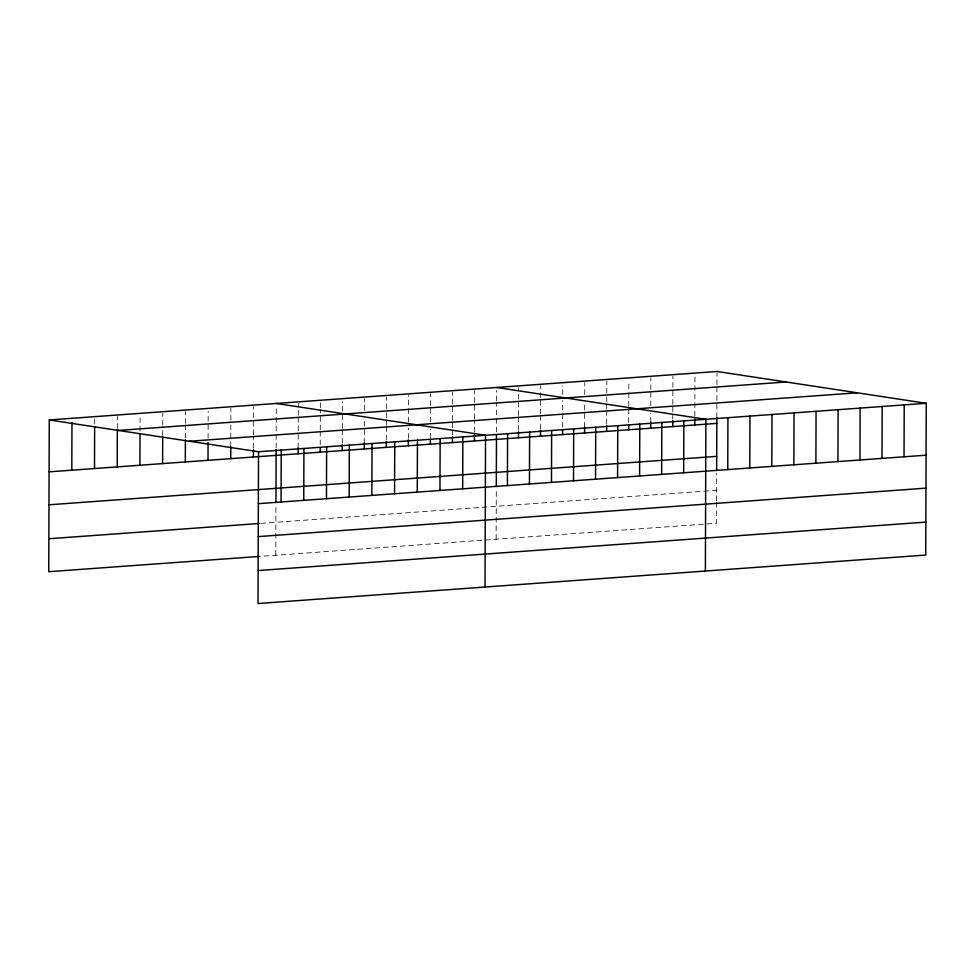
<?xml version="1.0" encoding="UTF-8"?>
<svg xmlns="http://www.w3.org/2000/svg" width="975" height="975" viewBox="0 0 975 975"><rect width="100%" height="100%" fill="white"/><g stroke="black" fill="none" stroke-linecap="round" stroke-linejoin="round"><path stroke-width="0.73" stroke-dasharray="4.88 3.66" d="M94.66 424.064L94.685 418.129M117.341 428.342L117.378 416.483M140.022 431.145L140.083 416.325M162.715 435.435L162.74 426.538M162.74 425.051L162.788 413.193M185.396 438.238L185.445 424.893M185.445 423.406L185.494 411.548M208.089 438.067L208.187 411.377M230.758 446.806L230.843 421.59M230.856 420.115L230.892 408.245M253.451 448.122L253.488 436.252M253.5 434.777L253.598 406.599M275.779 555.226L275.949 505.306M276.144 447.952L276.291 406.441M298.179 447.842L298.289 416.703M298.289 415.216L298.338 403.357M320.214 444.758L320.263 431.413M320.275 429.926L320.348 409.171M320.348 407.684L320.373 401.749M342.249 443.162L342.298 429.817M342.31 428.33L342.396 401.639M364.284 443.04L364.37 419.311M364.394 410.414L364.443 398.556M386.319 439.957L386.368 426.611M386.38 425.137L386.393 419.201M386.405 417.714L386.429 410.304M386.429 408.817L386.478 396.959M408.354 438.36L408.391 427.976M408.415 422.053L408.513 395.362M430.389 438.25L430.414 429.353M430.45 421.931L430.499 407.099M430.499 405.624L430.548 393.754M452.424 435.167L452.449 429.232M452.449 427.745L452.473 421.822M452.485 420.335L452.534 405.503M452.534 404.028L452.583 392.157M474.472 432.083L474.508 420.213M474.52 418.738L474.569 403.906M474.569 402.419L474.618 390.561M496.129 539.236L496.299 489.316M496.494 431.962L496.604 402.309M496.604 400.822L496.641 390.451M518.529 430.365L518.578 417.02M518.578 415.533L518.639 400.713M518.639 399.226L518.688 387.367M540.564 428.768L540.613 415.423M540.613 413.936L540.674 399.104M540.674 397.629L540.723 385.759M562.599 427.172L562.697 400.481M562.721 394.546L562.746 385.649M584.634 427.05L584.72 401.846M584.744 394.424L584.781 382.566M606.669 423.967L606.718 410.621M606.718 409.147L606.742 403.211M606.755 401.724L606.816 380.969M628.704 422.37L628.753 407.538M628.765 406.063L628.851 380.847M650.739 422.26L650.764 413.363M650.788 405.941L650.849 391.109M650.849 389.634L650.886 377.764M672.774 419.177L672.799 413.242M672.799 411.755L672.823 405.832M672.823 404.345L672.921 376.167M694.822 416.093L694.956 376.058M716.54 502.283L716.467 523.246L259.131 556.445M716.552 500.784L716.649 473.326M716.844 417.458L716.954 386.319M716.954 384.832L716.991 372.974M260.752 523.38L716.588 490.291"/><path stroke-width="1.46" d="M49.274 419.945L258.533 451.754L257.997 603.513L925.726 555.055L926.25 403.297L717.003 371.487L49.274 419.945L48.75 571.703L259.131 556.445M71.797 470.194L71.967 422.748M94.502 468.548L94.648 427.026M117.207 466.903L117.341 429.829M139.912 465.258L140.022 434.119M162.606 463.612L162.703 436.91M185.311 461.955L185.396 439.713M208.016 460.31L208.077 442.516M230.722 458.664L230.758 446.806M253.427 457.019L253.451 449.597M275.962 502.466L276.144 449.438M281.056 502.003L281.227 450.097M298.155 453.765L298.179 447.842M303.749 500.358L303.932 448.451M320.19 452.168L320.214 447.72M326.454 498.712L326.637 446.806M342.225 450.572L342.249 444.637M349.16 497.055L349.342 445.161M364.26 448.975L364.284 443.04M371.865 495.41L372.048 443.515M386.295 447.379L386.319 441.443M394.558 493.764L394.741 441.87M408.33 445.77L408.354 439.847M417.263 492.119L417.446 440.212M430.365 444.173L430.377 439.725M439.969 490.474L440.152 438.567M452.4 442.577L452.424 436.642M462.674 488.828L462.857 436.922M474.435 440.98L474.459 435.045M485.026 587.035L485.55 435.277L276.303 403.467M496.312 486.476L496.482 434.935M507.402 485.574L507.585 433.68M518.505 437.775L518.529 431.852M529.437 483.978L529.62 432.071M540.54 436.178L540.564 430.255M551.472 482.381L551.655 430.475M562.575 434.582L562.587 430.133M573.507 480.785L573.69 428.878M584.61 432.985L584.634 427.05M595.542 479.176L595.725 427.282M606.645 431.389L606.669 425.453M617.577 477.579L617.76 425.685M628.68 429.78L628.692 425.332M639.612 475.983L639.795 424.076M650.715 428.183L650.739 422.26M661.647 474.386L661.83 422.48M672.75 426.587L672.774 420.652M683.682 472.79L683.865 420.883M694.785 424.99L694.809 419.055M705.376 571.045L705.9 419.287L496.653 387.477M716.649 470.486L716.844 417.458M727.752 469.584L727.935 417.69M749.787 467.988L749.97 416.081M771.822 466.391L772.005 414.485M793.857 464.795L794.04 412.888M815.892 463.186L816.075 411.292M837.927 461.589L838.11 409.695M859.962 459.993L860.145 408.086M881.997 458.396L882.18 406.49M904.032 456.8L904.215 404.893M118.328 430.438L786.057 381.981M189.479 441.248L857.196 392.803M258.533 451.754L926.25 403.297M49.103 471.839L716.82 423.394M48.982 504.794L716.698 456.349M258.351 503.648L926.067 455.191M48.86 538.748L259.24 523.49M258.229 536.603L925.957 488.146M258.119 570.558L925.836 522.1"/></g></svg>
